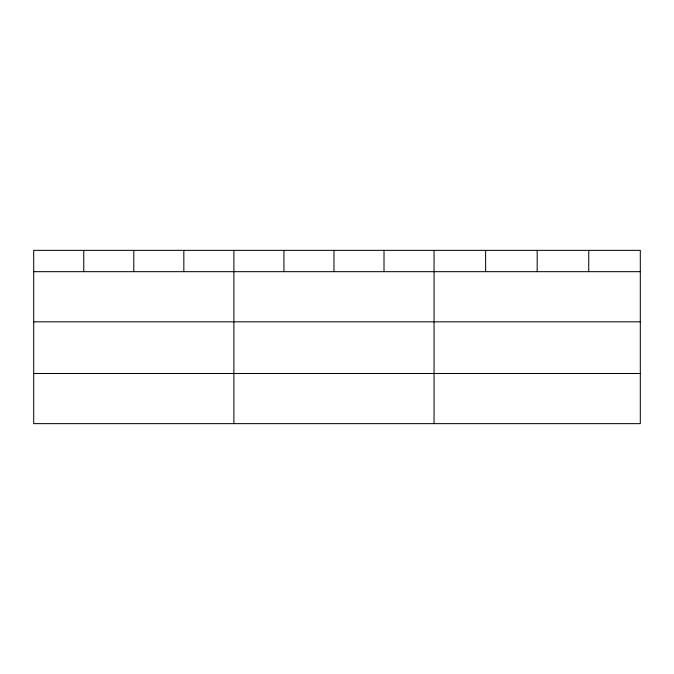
<?xml version="1.0" encoding="UTF-8"?>
<svg xmlns="http://www.w3.org/2000/svg" width="674" height="674" viewBox="0 0 674 674"><rect width="100%" height="100%" fill="white"/><g stroke="black" fill="none" stroke-linecap="round" stroke-linejoin="round"><path stroke-width="1.01" d="M640.3 321.818L640.3 250.357L33.7 250.357L33.7 423.643L640.3 423.643L640.3 321.818L33.7 321.818M33.7 271.673L640.3 271.673M33.7 373.497L640.3 373.497M588.739 250.357L588.739 271.673M537.178 250.357L537.178 271.673M485.617 250.357L485.617 271.673M434.056 250.357L434.056 423.643M384.012 250.357L384.012 271.673M333.967 250.357L333.967 271.673M283.923 250.357L283.923 271.673M233.878 250.357L233.878 423.643M183.833 250.357L183.833 271.673M133.789 250.357L133.789 271.673M83.745 250.357L83.745 271.673"/></g></svg>
